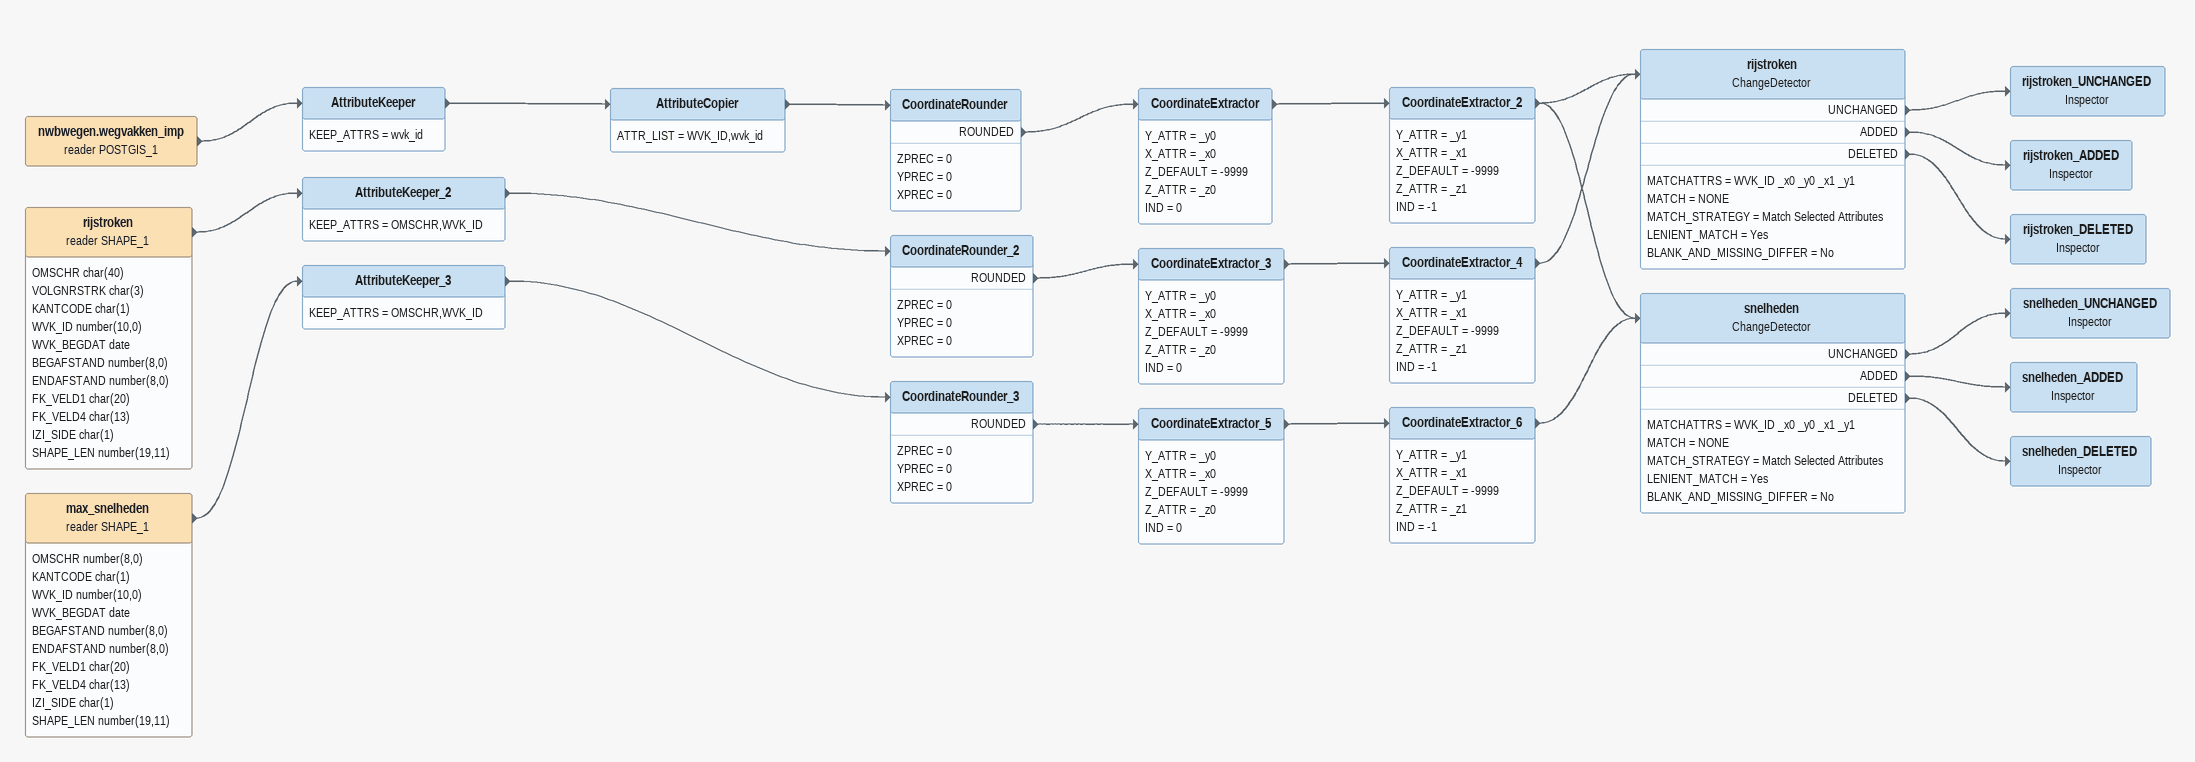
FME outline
nwbwegen.wegvakken_imp (reader POSTGIS_1)
    -> AttributeKeeper
AttributeKeeper
    KEEP_ATTRS = wvk_id
    -> AttributeCopier
AttributeCopier
    ATTR_LIST = WVK_ID,wvk_id
    -> CoordinateRounder
CoordinateRounder
    ZPREC = 0
    YPREC = 0
    XPREC = 0
    ROUNDED -> CoordinateExtractor
CoordinateExtractor
    Y_ATTR = _y0
    X_ATTR = _x0
    Z_DEFAULT = -9999
    Z_ATTR = _z0
    IND = 0
    -> CoordinateExtractor_2
CoordinateExtractor_2
    Y_ATTR = _y1
    X_ATTR = _x1
    Z_DEFAULT = -9999
    Z_ATTR = _z1
    IND = -1
    -> rijstroken
    -> snelheden
rijstroken (reader SHAPE_1)
    attributes: OMSCHR char(40), VOLGNRSTRK char(3), KANTCODE char(1), WVK_ID number(10,0), WVK_BEGDAT date, BEGAFSTAND number(8,0), ENDAFSTAND number(8,0), FK_VELD1 char(20), FK_VELD4 char(13), IZI_SIDE char(1), SHAPE_LEN number(19,11)
    -> AttributeKeeper_2
AttributeKeeper_2
    KEEP_ATTRS = OMSCHR,WVK_ID
    -> CoordinateRounder_2
CoordinateRounder_2
    ZPREC = 0
    YPREC = 0
    XPREC = 0
    ROUNDED -> CoordinateExtractor_3
CoordinateExtractor_3
    Y_ATTR = _y0
    X_ATTR = _x0
    Z_DEFAULT = -9999
    Z_ATTR = _z0
    IND = 0
    -> CoordinateExtractor_4
CoordinateExtractor_4
    Y_ATTR = _y1
    X_ATTR = _x1
    Z_DEFAULT = -9999
    Z_ATTR = _z1
    IND = -1
    -> rijstroken
rijstroken: ChangeDetector
    MATCHATTRS = WVK_ID _x0 _y0 _x1 _y1
    MATCH = NONE
    MATCH_STRATEGY = Match Selected Attributes
    LENIENT_MATCH = Yes
    BLANK_AND_MISSING_DIFFER = No
    UNCHANGED -> rijstroken_UNCHANGED
    ADDED -> rijstroken_ADDED
    DELETED -> rijstroken_DELETED
rijstroken_UNCHANGED: Inspector
rijstroken_ADDED: Inspector
rijstroken_DELETED: Inspector
max_snelheden (reader SHAPE_1)
    attributes: OMSCHR number(8,0), KANTCODE char(1), WVK_ID number(10,0), WVK_BEGDAT date, BEGAFSTAND number(8,0), ENDAFSTAND number(8,0), FK_VELD1 char(20), FK_VELD4 char(13), IZI_SIDE char(1), SHAPE_LEN number(19,11)
    -> AttributeKeeper_3
AttributeKeeper_3
    KEEP_ATTRS = OMSCHR,WVK_ID
    -> CoordinateRounder_3
CoordinateRounder_3
    ZPREC = 0
    YPREC = 0
    XPREC = 0
    ROUNDED -> CoordinateExtractor_5
CoordinateExtractor_5
    Y_ATTR = _y0
    X_ATTR = _x0
    Z_DEFAULT = -9999
    Z_ATTR = _z0
    IND = 0
    -> CoordinateExtractor_6
CoordinateExtractor_6
    Y_ATTR = _y1
    X_ATTR = _x1
    Z_DEFAULT = -9999
    Z_ATTR = _z1
    IND = -1
    -> snelheden
snelheden: ChangeDetector
    MATCHATTRS = WVK_ID _x0 _y0 _x1 _y1
    MATCH = NONE
    MATCH_STRATEGY = Match Selected Attributes
    LENIENT_MATCH = Yes
    BLANK_AND_MISSING_DIFFER = No
    UNCHANGED -> snelheden_UNCHANGED
    ADDED -> snelheden_ADDED
    DELETED -> snelheden_DELETED
snelheden_UNCHANGED: Inspector
snelheden_ADDED: Inspector
snelheden_DELETED: Inspector
